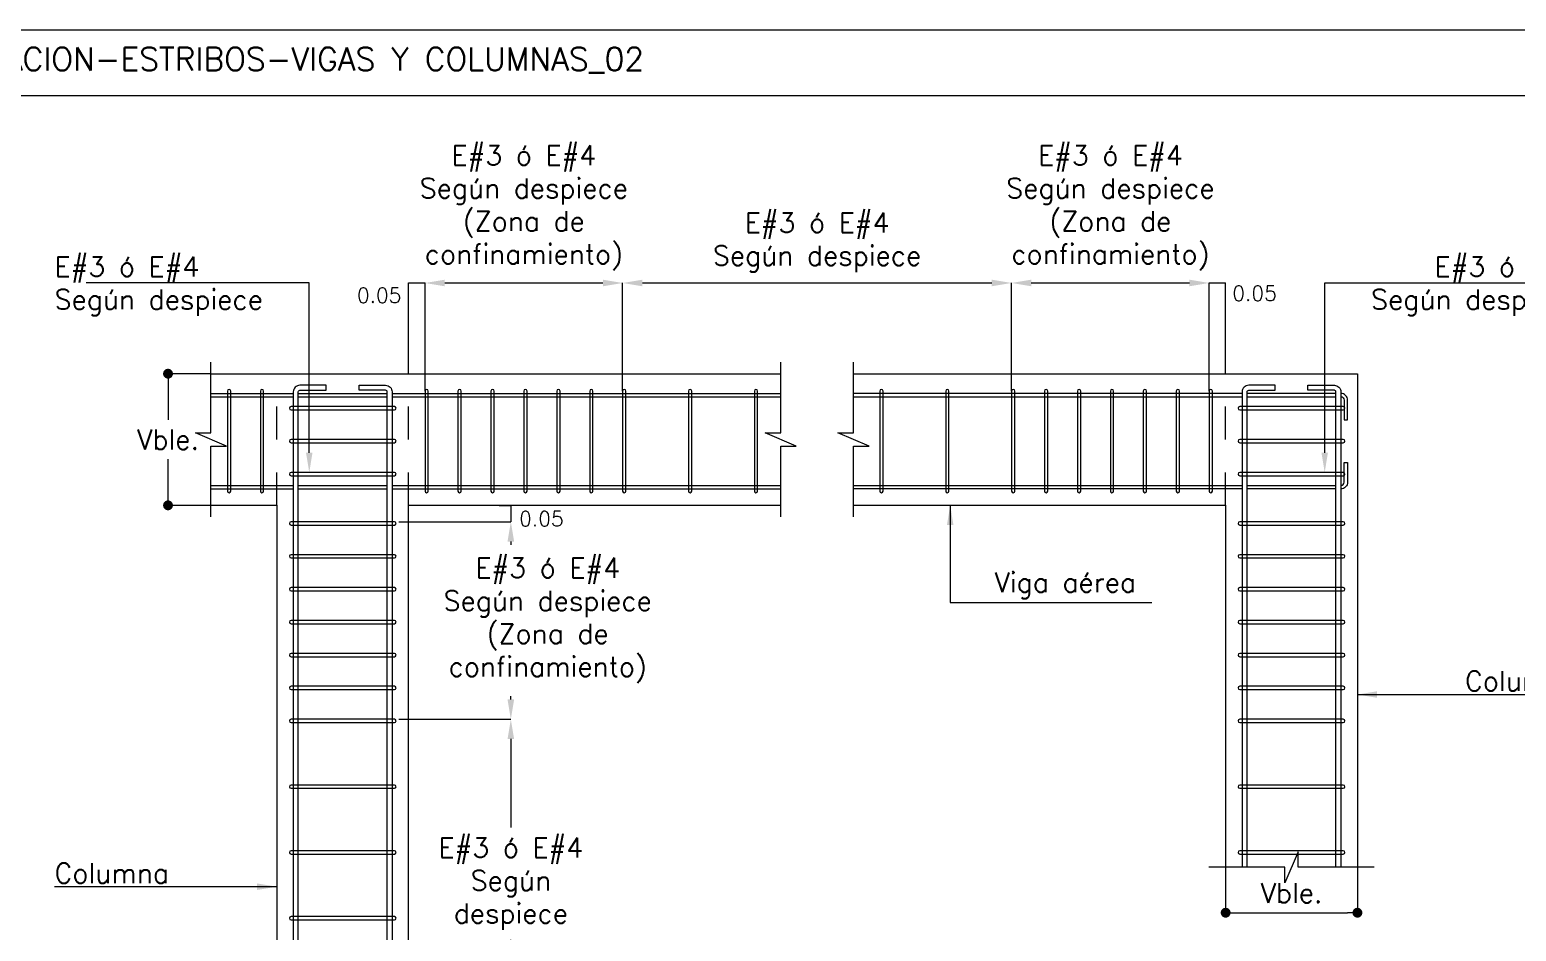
# Model space of a CAD drawing. Header units: millimetres. Extents: x -103 to 209, y -46 to 105.
# Drawn here: x 20.691 to 25.204, y -36.253 to -33.513 of the extents above; entities that cross this region are included whole.
import ezdxf
from ezdxf import colors
from ezdxf.entities.mleader import LeaderData, LeaderLine
from ezdxf.math import Vec2, Vec3

# ---------------------------------------------------------------- set-up
doc = ezdxf.new("R2010")
doc.units = ezdxf.units.MM
doc.header["$LTSCALE"] = 0.01
doc.header["$PDMODE"] = 3
doc.linetypes.add('DASHED2', pattern=[0.375, 0.25, -0.125])
for name, color, linetype in [('FC_BORDES', 4, 'Continuous'), ('FC_COTAS', 1, 'Continuous'), ('FC_COTAS @ 30', 1, 'Continuous'), ('FC_LINEA CORTE', 1, 'Continuous'), ('FC_PROYECCION', 6, 'DASHED2'), ('FC_REFUERZO', 5, 'Continuous'), ('FC_REFUERZO 2', 1, 'Continuous')]:
    doc.layers.add(name, color=color, linetype=linetype)
doc.layers.add('FC_HOJA', color=230, linetype='Continuous', plot=False)
doc.layers.add('FC_HOJA @ 20', color=230, linetype='Continuous', plot=False)
doc.styles.add('FC_TEXT', font='romans.shx', dxfattribs={"height": 0.002})
doc.styles.add('FC_TEXT1', font='romans.shx')
doc.dimstyles.new('FC_COTAS', dxfattribs={"dimtxt": 0.0015, "dimasz": 0.001, "dimexe": 0, "dimexo": 0, "dimgap": 0.001, "dimtad": 1, "dimtih": 1, "dimtoh": 1, "dimzin": 0, "dimdsep": 46, "dimtxsty": 'FC_TEXT1', "dimblk": 'DOT', "dimcen": 0.09, "dimclrd": 256, "dimclre": 256, "dimclrt": 256, "dimadec": 0, "dimazin": 0, "dimtfac": 1, "dimtix": 1, "dimtmove": 2, "dimatfit": 3, "dimfxl": 1.002, "dimtolj": 1, "dimtzin": 0, "dimlwd": -1, "dimarcsym": 0})
doc.dimstyles.new('FC_COTAS$7', dxfattribs={"dimtxt": 0.002, "dimasz": 0.002, "dimexe": 0, "dimexo": 0, "dimgap": 0.000375, "dimtad": 2, "dimtih": 1, "dimtoh": 1, "dimzin": 0, "dimdsep": 46, "dimtxsty": 'FC_TEXT1', "dimblk": 'DOT', "dimcen": 0.09, "dimclrd": 256, "dimclre": 256, "dimclrt": 11, "dimadec": 0, "dimazin": 0, "dimtfac": 1, "dimtix": 1, "dimtmove": 2, "dimatfit": 3, "dimfxl": 1.002, "dimtolj": 1, "dimtzin": 0, "dimlwd": -1, "dimarcsym": 0})

# ---------------------------------------------------------------- blocks, each defined once
blk = doc.blocks.new('*U105')
at = {"color": 0}
blk.add_lwpolyline([(0.157, 0.0003), (-0.157, 0.0003, 1), (-0.157, -0.0097), (0.157, -0.0097, 1)], format="xyb", close=True, dxfattribs=at)
blk = doc.blocks.new('*U106')
at = {"color": 0}
blk.add_lwpolyline([(0.152, 0.0003), (-0.152, 0.0003, 1), (-0.152, -0.0097), (0.152, -0.0097, 1)], format="xyb", close=True, dxfattribs=at)
blk = doc.blocks.new('*U124')
at = {"layer": 'FC_LINEA CORTE'}
blk.add_lwpolyline([(0, -0.00782), (0, -0.00067), (0.00157, -0.00067), (-0.00157, 0.00067), (0, 0.00067), (0, 0.00782)], dxfattribs=at)
blk = doc.blocks.new('*U125')
at = {"layer": 'FC_LINEA CORTE'}
blk.add_lwpolyline([(0, -0.00782), (0, -0.00067), (0.00157, -0.00067), (-0.00157, 0.00067), (0, 0.00067), (0, 0.00782)], dxfattribs=at)
blk = doc.blocks.new('*U115')
at = {"layer": 'FC_LINEA CORTE'}
blk.add_lwpolyline([(0, -0.00782), (0, -0.00067), (0.00157, -0.00067), (-0.00157, 0.00067), (0, 0.00067), (0, 0.00782)], dxfattribs=at)
blk = doc.blocks.new('*U122')
at = {"layer": 'FC_LINEA CORTE'}
blk.add_lwpolyline([(0.00838, 0), (0.00067, 0), (0.00067, 0.00157), (-0.00068, -0.00157), (-0.00068, 0), (-0.00838, 0)], dxfattribs=at)
blk = doc.blocks.new('*D155')
at = {"layer": 'Defpoints', "color": 0, "transparency": 16777216}
for p in [(23.6719, -34.2831), (22.491, -34.6117), (23.6719, -34.6117)]:
    blk.add_point(p, dxfattribs=at)
at = {"layer": 'FC_COTAS', "lineweight": -2, "transparency": 16777216}
for p, q in [((22.491, -34.6117), (22.491, -34.2831)), ((23.6719, -34.6117), (23.6719, -34.2831))]:
    blk.add_line(p, q, dxfattribs=at)
at = {"layer": 'FC_COTAS', "transparency": 16777216}
blk.add_line((22.551, -34.2831), (23.6119, -34.2831), dxfattribs=at)
for points in [[(22.551, -34.2731), (22.551, -34.2931), (22.491, -34.2831)], [(23.6119, -34.2731), (23.6119, -34.2931), (23.6719, -34.2831)]]:
    blk.add_solid(points, dxfattribs=at)
at = {"layer": 'FC_COTAS', "transparency": 16777216, "insert": (23.0814, -34.1599), "char_height": 0.045, "attachment_point": 5, "style": 'FC_TEXT1'}
blk.add_mtext('\\A1;{\\H1.3333x;\\C11;E#3 ó E#4\\PSegún despiece}', dxfattribs=at)
blk = doc.blocks.new('*D156')
at = {"layer": 'Defpoints', "color": 0, "transparency": 16777216}
for p in [(24.2719, -34.2831), (23.6719, -34.6117), (24.2719, -34.6117)]:
    blk.add_point(p, dxfattribs=at)
at = {"layer": 'FC_COTAS', "lineweight": -2, "transparency": 16777216}
for p, q in [((23.6719, -34.6117), (23.6719, -34.2831)), ((24.2719, -34.6117), (24.2719, -34.2831))]:
    blk.add_line(p, q, dxfattribs=at)
at = {"layer": 'FC_COTAS', "transparency": 16777216}
blk.add_line((23.7319, -34.2831), (24.2119, -34.2831), dxfattribs=at)
for points in [[(23.7319, -34.2731), (23.7319, -34.2931), (23.6719, -34.2831)], [(24.2119, -34.2731), (24.2119, -34.2931), (24.2719, -34.2831)]]:
    blk.add_solid(points, dxfattribs=at)
at = {"layer": 'FC_COTAS', "transparency": 16777216, "insert": (23.9721, -34.0551), "char_height": 0.045, "attachment_point": 5, "style": 'FC_TEXT1'}
blk.add_mtext('\\A1;{\\H1.3333x;\\C11;E#3 ó E#4\\PSegún despiece\\P(Zona de\\Pconfinamiento)}', dxfattribs=at)
blk = doc.blocks.new('_Dot')
at = {"color": 0, "linetype": 'ByBlock', "lineweight": -2}
blk.add_line((-0.5, 0), (-1, 0), dxfattribs=at)
at = {"color": 0, "linetype": 'ByBlock', "const_width": 0.5}
blk.add_lwpolyline([(-0.25, 0, 1), (0.25, 0, 1)], format="xyb", close=True, dxfattribs=at)
blk = doc.blocks.new('*D157')
at = {"layer": 'Defpoints', "color": 0, "transparency": 16777216}
for p in [(21.1107, -34.5588), (21.2411, -34.5588), (21.2411, -34.9588)]:
    blk.add_point(p, dxfattribs=at)
at = {"layer": 'FC_COTAS', "lineweight": -2, "transparency": 16777216}
for p, q in [((21.2411, -34.5588), (21.1107, -34.5588)), ((21.2411, -34.9588), (21.1107, -34.9588))]:
    blk.add_line(p, q, dxfattribs=at)
at = {"layer": 'FC_COTAS', "transparency": 16777216}
for p, q in [((21.1107, -34.5888), (21.1107, -34.6988)), ((21.1107, -34.9288), (21.1107, -34.8188))]:
    blk.add_line(p, q, dxfattribs=at)
at = {"layer": 'FC_COTAS', "transparency": 16777216, "xscale": 0.03, "yscale": 0.03, "zscale": 0.03}
for p, rotation in [((21.1107, -34.5588), 90), ((21.1107, -34.9588), 270)]:
    blk.add_blockref('_Dot', p, dxfattribs=dict(at, rotation=rotation))
at = {"layer": 'FC_COTAS', "transparency": 16777216, "insert": (21.1107, -34.7588), "char_height": 0.045, "width": 0.168567, "attachment_point": 5, "style": 'FC_TEXT1'}
blk.add_mtext('\\A1;{\\H1.3333x;\\C11;Vble.}', dxfattribs=at)
blk = doc.blocks.new('*D164')
at = {"layer": 'Defpoints', "color": 0, "transparency": 16777216}
for p in [(24.3221, -36.0588), (24.7221, -36.0588), (24.7221, -36.1968)]:
    blk.add_point(p, dxfattribs=at)
at = {"layer": 'FC_COTAS', "lineweight": -2, "transparency": 16777216}
for p, q in [((24.3221, -36.0588), (24.3221, -36.1968)), ((24.7221, -36.0588), (24.7221, -36.1968))]:
    blk.add_line(p, q, dxfattribs=at)
at = {"layer": 'FC_COTAS', "transparency": 16777216}
blk.add_line((24.3521, -36.1968), (24.6921, -36.1968), dxfattribs=at)
at = {"layer": 'FC_COTAS', "transparency": 16777216, "xscale": 0.03, "yscale": 0.03, "zscale": 0.03, "rotation": 180}
blk.add_blockref('_Dot', (24.3221, -36.1968), dxfattribs=at)
at = {"layer": 'FC_COTAS', "transparency": 16777216, "xscale": 0.03, "yscale": 0.03, "zscale": 0.03}
blk.add_blockref('_Dot', (24.7221, -36.1968), dxfattribs=at)
at = {"layer": 'FC_COTAS', "transparency": 16777216, "insert": (24.5221, -36.1368), "char_height": 0.045, "attachment_point": 5, "style": 'FC_TEXT1'}
blk.add_mtext('\\A1;{\\H1.3333x;\\C11;Vble.}', dxfattribs=at)
blk = doc.blocks.new('*D165')
at = {"layer": 'Defpoints', "color": 0, "transparency": 16777216}
for p in [(22.1165, -34.9588), (21.8111, -35.0088), (22.1516, -35.0088)]:
    blk.add_point(p, dxfattribs=at)
at = {"layer": 'FC_COTAS', "lineweight": -2, "transparency": 16777216}
for p, q in [((22.1165, -34.9588), (22.1516, -34.9588)), ((21.8111, -35.0088), (22.1516, -35.0088))]:
    blk.add_line(p, q, dxfattribs=at)
at = {"layer": 'FC_COTAS', "transparency": 16777216}
blk.add_line((22.1516, -34.9588), (22.1516, -35.0088), dxfattribs=at)
at = {"layer": 'FC_COTAS', "transparency": 16777216, "insert": (22.2443, -34.9995), "char_height": 0.045, "attachment_point": 5, "style": 'FC_TEXT1'}
blk.add_mtext('\\A1;0.05', dxfattribs=at)
blk = doc.blocks.new('*D166')
at = {"layer": 'Defpoints', "color": 0, "transparency": 16777216}
for p in [(21.8111, -35.0088), (21.8111, -35.6088), (22.1516, -35.6088)]:
    blk.add_point(p, dxfattribs=at)
at = {"layer": 'FC_COTAS', "lineweight": -2, "transparency": 16777216}
for p, q in [((21.8111, -35.0088), (22.1516, -35.0088)), ((21.8111, -35.6088), (22.1516, -35.6088))]:
    blk.add_line(p, q, dxfattribs=at)
at = {"layer": 'FC_COTAS', "transparency": 16777216}
for p, q in [((22.1516, -35.0688), (22.1516, -35.0791)), ((22.1516, -35.5488), (22.1516, -35.5384))]:
    blk.add_line(p, q, dxfattribs=at)
for points in [[(22.1416, -35.0688), (22.1616, -35.0688), (22.1516, -35.0088)], [(22.1416, -35.5488), (22.1616, -35.5488), (22.1516, -35.6088)]]:
    blk.add_solid(points, dxfattribs=at)
at = {"layer": 'FC_COTAS', "transparency": 16777216, "insert": (22.2635, -35.3088), "char_height": 0.045, "attachment_point": 5, "style": 'FC_TEXT1'}
blk.add_mtext('\\A1;{\\H1.3333x;\\C11;E#3 ó E#4\\PSegún despiece\\P(Zona de\\Pconfinamiento)}', dxfattribs=at)
blk = doc.blocks.new('*D167')
at = {"layer": 'Defpoints', "color": 0, "transparency": 16777216}
for p in [(21.8111, -35.6088), (21.8111, -36.6088), (22.1516, -36.6088)]:
    blk.add_point(p, dxfattribs=at)
at = {"layer": 'FC_COTAS', "lineweight": -2, "transparency": 16777216}
for p, q in [((21.8111, -35.6088), (22.1516, -35.6088)), ((21.8111, -36.6088), (22.1516, -36.6088))]:
    blk.add_line(p, q, dxfattribs=at)
at = {"layer": 'FC_COTAS', "transparency": 16777216}
for p, q in [((22.1516, -35.6688), (22.1516, -35.938)), ((22.1516, -36.5488), (22.1516, -36.2795))]:
    blk.add_line(p, q, dxfattribs=at)
for points in [[(22.1416, -35.6688), (22.1616, -35.6688), (22.1516, -35.6088)], [(22.1416, -36.5488), (22.1616, -36.5488), (22.1516, -36.6088)]]:
    blk.add_solid(points, dxfattribs=at)
at = {"layer": 'FC_COTAS', "transparency": 16777216, "insert": (22.1516, -36.1088), "char_height": 0.045, "attachment_point": 5, "style": 'FC_TEXT1'}
blk.add_mtext('\\A1;{\\H1.3333x;\\C11;E#3 ó E#4\\PSegún\\Pdespiece}', dxfattribs=at)
blk = doc.blocks.new('*D170')
at = {"layer": 'Defpoints', "color": 0, "transparency": 16777216}
for p in [(22.491, -34.2831), (21.891, -34.6117), (22.491, -34.6117)]:
    blk.add_point(p, dxfattribs=at)
at = {"layer": 'FC_COTAS', "lineweight": -2, "transparency": 16777216}
for p, q in [((21.891, -34.6117), (21.891, -34.2831)), ((22.491, -34.6117), (22.491, -34.2831))]:
    blk.add_line(p, q, dxfattribs=at)
at = {"layer": 'FC_COTAS', "transparency": 16777216}
blk.add_line((21.951, -34.2831), (22.431, -34.2831), dxfattribs=at)
for points in [[(21.951, -34.2731), (21.951, -34.2931), (21.891, -34.2831)], [(22.431, -34.2731), (22.431, -34.2931), (22.491, -34.2831)]]:
    blk.add_solid(points, dxfattribs=at)
at = {"layer": 'FC_COTAS', "transparency": 16777216, "insert": (22.1911, -34.0551), "char_height": 0.045, "attachment_point": 5, "style": 'FC_TEXT1'}
blk.add_mtext('\\A1;{\\H1.3333x;\\C11;E#3 ó E#4\\PSegún despiece\\P(Zona de\\Pconfinamiento)}', dxfattribs=at)
blk = doc.blocks.new('*D171')
at = {"layer": 'Defpoints', "color": 0, "transparency": 16777216}
for p in [(21.891, -34.2831), (21.8411, -34.5588), (21.891, -34.6117)]:
    blk.add_point(p, dxfattribs=at)
at = {"layer": 'FC_COTAS', "lineweight": -2, "transparency": 16777216}
for p, q in [((21.8411, -34.5588), (21.8411, -34.2831)), ((21.891, -34.6117), (21.891, -34.2831))]:
    blk.add_line(p, q, dxfattribs=at)
at = {"layer": 'FC_COTAS', "transparency": 16777216}
blk.add_line((21.8411, -34.2831), (21.891, -34.2831), dxfattribs=at)
at = {"layer": 'FC_COTAS', "transparency": 16777216, "insert": (21.7519, -34.3206), "char_height": 0.045, "attachment_point": 5, "style": 'FC_TEXT1'}
blk.add_mtext('\\A1;0.05', dxfattribs=at)
blk = doc.blocks.new('*D172')
at = {"layer": 'Defpoints', "color": 0, "transparency": 16777216}
for p in [(24.3221, -34.2831), (24.3221, -34.5588), (24.2719, -34.6117)]:
    blk.add_point(p, dxfattribs=at)
at = {"layer": 'FC_COTAS', "lineweight": -2, "transparency": 16777216}
for p, q in [((24.2719, -34.6117), (24.2719, -34.2831)), ((24.3221, -34.5588), (24.3221, -34.2831))]:
    blk.add_line(p, q, dxfattribs=at)
at = {"layer": 'FC_COTAS', "transparency": 16777216}
blk.add_line((24.2719, -34.2831), (24.3221, -34.2831), dxfattribs=at)
at = {"layer": 'FC_COTAS', "transparency": 16777216, "insert": (24.41, -34.3146), "char_height": 0.045, "attachment_point": 5, "style": 'FC_TEXT1'}
blk.add_mtext('\\A1;0.05', dxfattribs=at)

msp = doc.modelspace()

# ---------------------------------------------------------------- linework, layer by layer
at = {"layer": 'FC_BORDES'}
for points in [[(21.24112, -34.55875), (22.97112, -34.55875)], [(23.19208, -34.55875), (24.72208, -34.55875), (24.72208, -36.05875)], [(21.24112, -34.95875), (21.44112, -34.95875), (21.44112, -37.25875), (21.24112, -37.25875)], [(22.97112, -37.25875), (21.84112, -37.25875), (21.84112, -34.95875), (22.97112, -34.95875)], [(23.19208, -34.95875), (24.32208, -34.95875), (24.32208, -36.05875)]]:
    msp.add_lwpolyline(points, dxfattribs=at)
at = {"layer": 'FC_HOJA', "ltscale": 0.6}
msp.add_lwpolyline([(19.93174, -33.7134), (26.55502, -33.7134)], dxfattribs=at)
at = {"layer": 'FC_PROYECCION', "ltscale": 0.6}
for points in [[(21.44112, -34.95875), (21.44112, -34.55875)], [(21.84112, -34.95875), (21.84112, -34.55875)], [(24.32208, -34.95875), (24.32208, -34.55875)]]:
    msp.add_lwpolyline(points, dxfattribs=at)
at = {"layer": 'FC_REFUERZO', "color": 3}
for points in [[(21.50612, -37.90875), (21.50612, -34.61402, -0.4142136), (21.51112, -34.60902), (21.59112, -34.60902), (21.59112, -34.59402), (21.51112, -34.59402, 0.4142136), (21.49112, -34.61402), (21.49112, -37.90875)], [(21.77612, -37.90875), (21.77612, -34.61402, 0.4142136), (21.77112, -34.60902), (21.69112, -34.60902), (21.69112, -34.59402), (21.77112, -34.59402, -0.4142136), (21.79112, -34.61402), (21.79112, -37.90875)], [(24.38708, -36.05875), (24.38708, -34.61402, -0.4142136), (24.39208, -34.60902), (24.47208, -34.60902), (24.47208, -34.59402), (24.39208, -34.59402, 0.4142136), (24.37208, -34.61402), (24.37208, -36.05875)], [(24.65708, -36.05875), (24.65708, -34.61402, 0.4142136), (24.65208, -34.60902), (24.57208, -34.60902), (24.57208, -34.59402), (24.65208, -34.59402, -0.4142136), (24.67208, -34.61402), (24.67208, -36.05875)]]:
    msp.add_lwpolyline(points, format="xyb", dxfattribs=at)
at = {"layer": 'FC_REFUERZO 2'}
for points in [[(21.24112, -34.61875), (21.49112, -34.61875)], [(21.50612, -34.61875), (21.77612, -34.61875)], [(21.79112, -34.61875), (22.97112, -34.61875)], [(24.37208, -34.61875), (23.19208, -34.61875)], [(24.65708, -34.61875), (24.38708, -34.61875)], [(21.24112, -34.62875), (21.49112, -34.62875)], [(21.50612, -34.62875), (21.77612, -34.62875)], [(21.79112, -34.62875), (22.97112, -34.62875)], [(23.19208, -34.62875), (24.37208, -34.62875)], [(24.38708, -34.62875), (24.65708, -34.62875)], [(21.24112, -34.89875), (21.49112, -34.89875)], [(21.24112, -34.90875), (21.49112, -34.90875)], [(21.50612, -34.89875), (21.77612, -34.89875)], [(21.50612, -34.90875), (21.77612, -34.90875)], [(21.79112, -34.89875), (22.97112, -34.89875)], [(21.79112, -34.90875), (22.97112, -34.90875)], [(23.19208, -34.89875), (24.37208, -34.89875)], [(24.37208, -34.90875), (23.19208, -34.90875)], [(24.38708, -34.89875), (24.65708, -34.89875)], [(24.65708, -34.90875), (24.38708, -34.90875)]]:
    msp.add_lwpolyline(points, dxfattribs=at)
for points in [[(24.67208, -34.62875, -0.4142136), (24.68208, -34.63875), (24.68208, -34.69875), (24.69208, -34.69875), (24.69208, -34.63875, 0.4142136), (24.67208, -34.61875)], [(24.67208, -34.89875, 0.4142136), (24.68208, -34.88875), (24.68208, -34.82875), (24.69208, -34.82875), (24.69208, -34.88875, -0.4142136), (24.67208, -34.90875)]]:
    msp.add_lwpolyline(points, format="xyb", dxfattribs=at)

# ---------------------------------------------------------------- block references
at = {"layer": 'FC_LINEA CORTE', "xscale": 30, "yscale": 30, "zscale": 30}
for name, p in [('*U125', (22.97112, -34.75875)), ('*U115', (23.19208, -34.75875))]:
    msp.add_blockref(name, p, dxfattribs=at)

# ---------------------------------------------------------------- texts
at = {"layer": 'FC_COTAS @ 30', "color": 11, "char_height": 0.06, "style": 'FC_TEXT1'}
for s, insert, attachment_point in [('Viga aérea', (23.62047, -35.24288), 7), ('Columna', (25.39615, -35.52249), 9), ('Columna', (20.76617, -36.1065), 7)]:
    msp.add_mtext(s, dxfattribs=dict(at, insert=insert, attachment_point=attachment_point))
at = {"layer": 'FC_HOJA @ 20', "insert": (19.98231, -33.60594), "char_height": 0.07, "attachment_point": 4, "style": 'FC_TEXT'}
msp.add_mtext('FC_L_LOCALIZACION-ESTRIBOS-VIGAS Y COLUMNAS_02', dxfattribs=at)

# ---------------------------------------------------------------- dimensions: what is measured, and where the dimension line sits
at = {"layer": 'FC_COTAS @ 30'}
dim = msp.add_linear_dim(base=(21.11075, -34.55875), p1=(21.24112, -34.95875), p2=(21.24112, -34.55875), angle=90, text='{\\H1.3333x;\\C11;Vble.}', dimstyle='FC_COTAS', override={"dimscale": 30, "dimtix": 1, "dimtofl": 1, "dimtmove": 2, "dimatfit": 1}, dxfattribs=at)
dim.commit()
dim.dimension.update_dxf_attribs({"geometry": '*D157', "text_midpoint": (21.11075, -34.75875)})
dim = msp.add_linear_dim(base=(24.72208, -36.19682), p1=(24.32208, -36.05875), p2=(24.72208, -36.05875), text='{\\H1.3333x;\\C11;Vble.}', dimstyle='FC_COTAS', override={"dimscale": 30, "dimtix": 1, "dimtofl": 1, "dimtmove": 2, "dimatfit": 1}, dxfattribs=at)
dim.commit()
dim.dimension.update_dxf_attribs({"geometry": '*D164', "text_midpoint": (24.52208, -36.13682)})

# ---------------------------------------------------------------- leaders
at = {"layer": 'FC_COTAS @ 30', "annotation_type": 0, "has_hookline": 1}
for points, hookline_direction, text_width in [([(23.48571, -34.95875), (23.48571, -35.25413), (23.60922, -35.25413)], 0, 0.47714), ([(24.72208, -35.53374), (25.01919, -35.53374)], 0, 0.36571), ([(21.44112, -36.11775), (21.14313, -36.11775)], 1, 0.36571)]:
    msp.add_leader(points, dimstyle='FC_COTAS$7', override={"dimscale": 30, "dimgap": 0.000375, "dimtad": 1}, dxfattribs=dict(at, hookline_direction=hookline_direction, text_width=text_width))

# ---------------------------------------------------------------- next in the draw order: block references
at = {"layer": 'FC_REFUERZO 2', "rotation": 89.99999999999999}
for p in [(21.29127, -34.76375), (21.39127, -34.76375), (21.89127, -34.76375), (21.99127, -34.76375), (22.09127, -34.76375), (22.19127, -34.76375), (22.29127, -34.76375), (22.39127, -34.76375), (22.49127, -34.76375), (22.69127, -34.76375), (22.89127, -34.76375), (23.27223, -34.76375), (23.47223, -34.76375), (23.67223, -34.76375), (23.77223, -34.76375), (23.87223, -34.76375), (23.97223, -34.76375), (24.07223, -34.76375), (24.17223, -34.76375), (24.27223, -34.76375)]:
    msp.add_blockref('*U106', p, dxfattribs=at)
at = {"layer": 'FC_REFUERZO 2'}
for p in [(21.64112, -34.65905), (24.52208, -34.65905), (21.64112, -34.75905), (24.52208, -34.75905), (21.64112, -34.85905), (24.52208, -34.85905), (21.64112, -35.00905), (24.52208, -35.00905), (21.64112, -35.10905), (24.52208, -35.10905), (21.64112, -35.20905), (24.52208, -35.20905), (21.64112, -35.30905), (24.52208, -35.30905), (21.64112, -35.40905), (24.52208, -35.40905), (21.64112, -35.50905), (24.52208, -35.50905), (21.64112, -35.60905), (24.52208, -35.60905), (21.64112, -35.80905), (24.52208, -35.80905), (21.64112, -36.00905), (24.52208, -36.00905), (21.64112, -36.20905)]:
    msp.add_blockref('*U105', p, dxfattribs=at)

# ---------------------------------------------------------------- next in the draw order: linework, layer by layer
at = {"layer": 'FC_HOJA', "ltscale": 0.6}
msp.add_lwpolyline([(19.93174, -33.5134), (26.55502, -33.5134), (26.55502, -38.75488), (19.93174, -38.75488)], close=True, dxfattribs=at)

# ---------------------------------------------------------------- next in the draw order: block references
at = {"layer": 'FC_LINEA CORTE', "xscale": 30, "yscale": 30, "zscale": 30}
for name, p in [('*U124', (21.24112, -34.75875)), ('*U122', (24.52208, -36.05875))]:
    msp.add_blockref(name, p, dxfattribs=at)

# ---------------------------------------------------------------- next in the draw order: dimensions: what is measured, and where the dimension line sits
at = {"layer": 'FC_COTAS @ 30'}
for base, p1, p2, picture, middle in [((22.49097, -34.28313), (21.89097, -34.61175), (22.49097, -34.61175), '*D170', (22.19112, -34.05508)), ((24.27193, -34.28313), (23.67193, -34.61175), (24.27193, -34.61175), '*D156', (23.97208, -34.05508))]:
    dim = msp.add_linear_dim(base=base, p1=p1, p2=p2, text='{\\H1.3333x;\\C11;E#3 ó E#4\\PSegún despiece\\P(Zona de\\Pconfinamiento)}', dimstyle='FC_COTAS', override={"dimscale": 30, "dimasz": 0.002, "dimsah": 1, "dimtix": 1, "dimtofl": 1, "dimtmove": 2, "dimatfit": 1}, dxfattribs=at)
    dim.commit()
    dim.dimension.update_dxf_attribs({"geometry": picture, "text_midpoint": middle, "dimtype": 128})
dim = msp.add_linear_dim(base=(23.67193, -34.28313), p1=(22.49097, -34.61175), p2=(23.67193, -34.61175), text='{\\H1.3333x;\\C11;E#3 ó E#4\\PSegún despiece}', dimstyle='FC_COTAS', override={"dimscale": 30, "dimasz": 0.002, "dimsah": 1, "dimtix": 1, "dimtofl": 1, "dimtmove": 2, "dimatfit": 1}, dxfattribs=at)
dim.commit()
dim.dimension.update_dxf_attribs({"geometry": '*D155', "text_midpoint": (23.08145, -34.15992)})
for base, p1, p2, picture, middle in [((21.89097, -34.28313), (21.84112, -34.55875), (21.89097, -34.61175), '*D171', (21.75195, -34.32057)), ((24.32208, -34.28313), (24.27193, -34.61175), (24.32208, -34.55875), '*D172', (24.40995, -34.31455))]:
    dim = msp.add_linear_dim(base=base, p1=p1, p2=p2, dimstyle='FC_COTAS', override={"dimscale": 30, "dimtix": 1, "dimtofl": 1, "dimtmove": 2, "dimatfit": 1}, dxfattribs=at)
    dim.commit()
    dim.dimension.update_dxf_attribs({"geometry": picture, "text_midpoint": middle, "dimtype": 128})
dim = msp.add_linear_dim(base=(22.15155, -35.00875), p1=(22.11647, -34.95875), p2=(21.81112, -35.00875), angle=90, dimstyle='FC_COTAS', override={"dimscale": 30, "dimtix": 1, "dimtofl": 1, "dimtmove": 2, "dimatfit": 1}, dxfattribs=at)
dim.commit()
dim.dimension.update_dxf_attribs({"geometry": '*D165', "text_midpoint": (22.2443, -34.99952), "dimtype": 128})
dim = msp.add_linear_dim(base=(22.15155, -35.60875), p1=(21.81112, -35.00875), p2=(21.81112, -35.60875), angle=90, text='{\\H1.3333x;\\C11;E#3 ó E#4\\PSegún despiece\\P(Zona de\\Pconfinamiento)}', dimstyle='FC_COTAS', override={"dimscale": 30, "dimasz": 0.002, "dimsah": 1, "dimtix": 1, "dimtofl": 1, "dimtmove": 2, "dimatfit": 1}, dxfattribs=at)
dim.commit()
dim.dimension.update_dxf_attribs({"geometry": '*D166', "text_midpoint": (22.26345, -35.30875), "dimtype": 128})
dim = msp.add_linear_dim(base=(22.15155, -36.60875), p1=(21.81112, -35.60875), p2=(21.81112, -36.60875), angle=90, text='{\\H1.3333x;\\C11;E#3 ó E#4\\PSegún\\Pdespiece}', dimstyle='FC_COTAS', override={"dimscale": 30, "dimasz": 0.002, "dimsah": 1, "dimtix": 1, "dimtofl": 1, "dimtmove": 2, "dimatfit": 1}, dxfattribs=at)
dim.commit()
dim.dimension.update_dxf_attribs({"geometry": '*D167', "text_midpoint": (22.15155, -36.10875)})

# ---------------------------------------------------------------- next in the draw order: leaders
ml = msp.add_multileader_mtext('Standard', dxfattribs=at)
ml.set_content('E#3 ó E#4\\PSegún despiece', color=11, style='FC_TEXT1')
ml.set_leader_properties()
ml.build(insert=Vec2(0, 0))
ml.multileader.update_dxf_attribs({"text_left_attachment_type": 6, "text_right_attachment_type": 6, "dogleg_length": 0.008, "arrow_head_size": 0.06, "scale": 30})
ctx = ml.context
ctx.base_point, ctx.scale, ctx.char_height, ctx.arrow_head_size, ctx.landing_gap_size, ctx.plane_origin = Vec3(20.73617, -34.28313), 30, 0.06, 0.06, 0.03, Vec3(21.53951, -34.85875)
ctx.left_attachment, ctx.right_attachment = 6, 6
notes = []
notes.append((ctx, [(0, (1, 1, 0), (21.53951, -34.28313), (-1, 0), 0.04334, [(2, [(21.53951, -34.85875), (21.53951, -34.75875), (21.53951, -34.65875)], 0, [])])]))
ctx.mtext.insert, ctx.mtext.line_spacing_style, ctx.mtext.flow_direction = Vec3(20.76617, -34.20313), 2, 5
ml = msp.add_multileader_mtext('Standard', dxfattribs=at)
ml.set_content('E#3 ó E#4\\PSegún despiece', color=11, style='FC_TEXT1')
ml.set_leader_properties()
ml.build(insert=Vec2(0, 0))
ml.multileader.update_dxf_attribs({"text_left_attachment_type": 6, "text_right_attachment_type": 6, "dogleg_length": 0.008, "arrow_head_size": 0.06, "scale": 30})
ctx = ml.context
ctx.base_point, ctx.scale, ctx.char_height, ctx.arrow_head_size, ctx.landing_gap_size, ctx.plane_origin = Vec3(24.66615, -34.28313), 30, 0.06, 0.06, 0.03, Vec3(24.62281, -34.85875)
ctx.left_attachment, ctx.right_attachment, ctx.text_align_type = 6, 6, 2
notes.append((ctx, [(0, (1, 1, 0), (24.62281, -34.28313), (1, 0), 0.04334, [(2, [(24.62281, -34.85875), (24.62281, -34.75875), (24.62281, -34.65875)], 0, [])])]))
ctx.mtext.insert, ctx.mtext.alignment, ctx.mtext.line_spacing_style, ctx.mtext.flow_direction = Vec3(25.39615, -34.20313), 3, 2, 5
for ctx, leaders in notes:
    for number, flags, end, landing, length, lines in leaders:
        leader = LeaderData()
        leader.index, (leader.has_last_leader_line, leader.has_dogleg_vector, leader.attachment_direction) = number, flags
        leader.last_leader_point, leader.dogleg_vector, leader.dogleg_length = Vec3(end), Vec3(landing), length
        for number, points, colour, breaks in lines:
            line = LeaderLine()
            line.index, line.vertices, line.color, line.breaks = number, Vec3.list(points), colors.encode_raw_color(colour), breaks
            leader.lines.append(line)
        ctx.leaders.append(leader)

doc.saveas('drawing.dxf')
